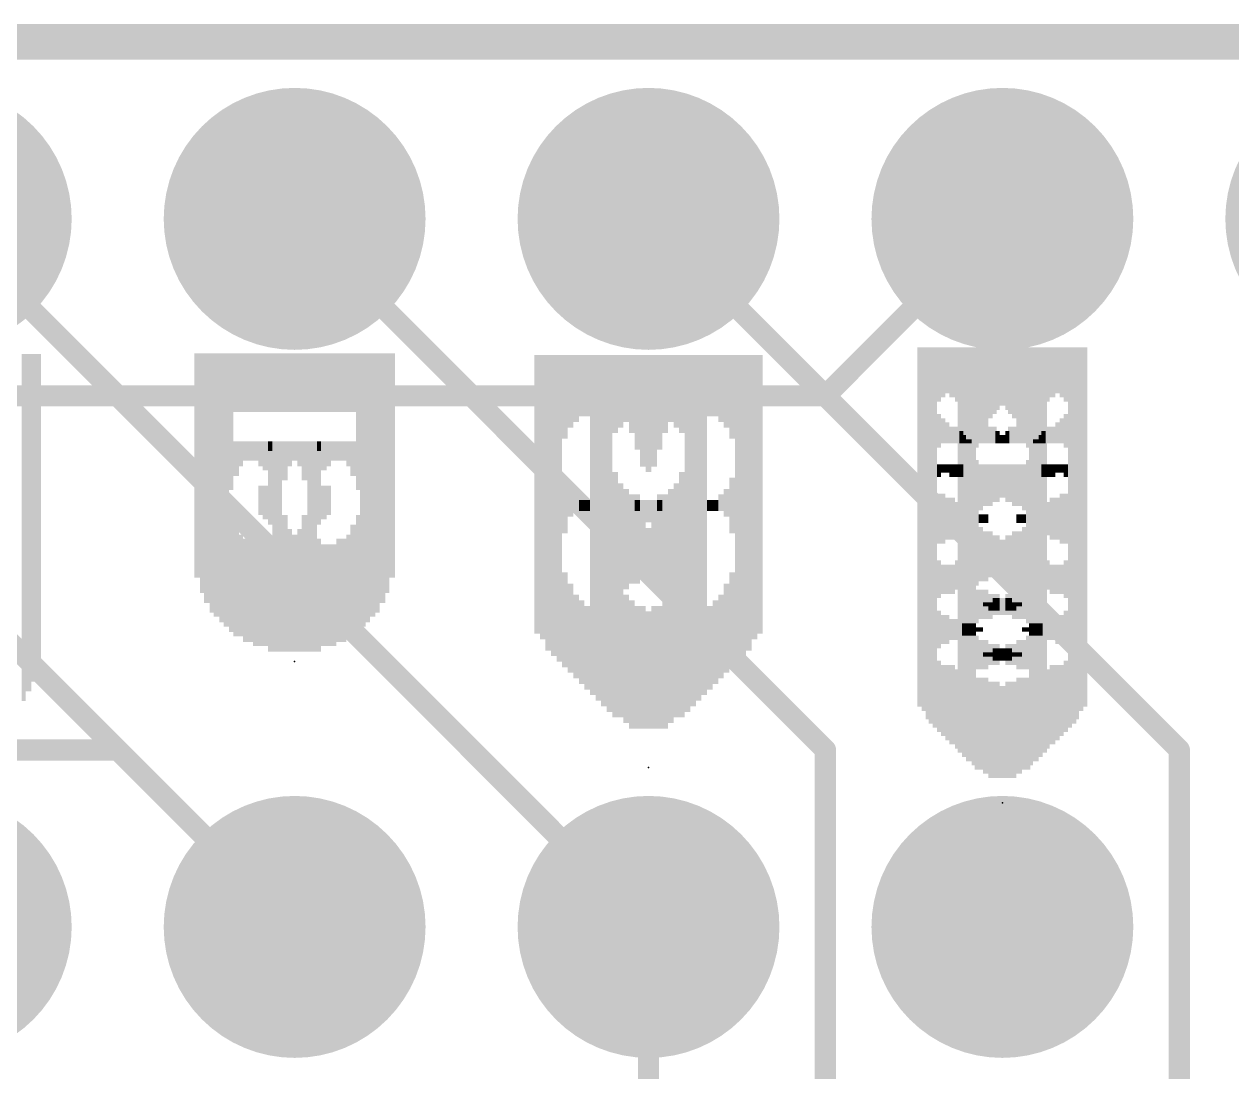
# Model space of a CAD drawing. Extents: x -12.7 to 30.6, y -10.2 to 25.5.
# Drawn here: x 14.57 to 23.24, y 18.01 to 25.53 of the extents above; entities that cross this region are included whole.
import ezdxf

# ---------------------------------------------------------------- set-up
doc = ezdxf.new("R2010")
doc.units = 0
for name, color, linetype in [('1', 12, 'CONTINUOUS'), ('16', 132, 'CONTINUOUS'), ('17', 110, 'CONTINUOUS'), ('20', 53, 'CONTINUOUS'), ('21', 41, 'CONTINUOUS'), ('22', 40, 'CONTINUOUS'), ('23', 53, 'CONTINUOUS'), ('24', 53, 'CONTINUOUS')]:
    doc.layers.add(name, color=color, linetype=linetype)

# ---------------------------------------------------------------- blocks, each defined once
blk = doc.blocks.new('ROUNDP')
at = {"const_width": 0.5}
blk.add_lwpolyline([(0, -0.25, 1), (0, 0.25, 1), (0, -0.25)], format="xyb", dxfattribs=at)
blk = doc.blocks.new('RECT')
blk.add_solid([(-0.5, -0.5), (0.5, -0.5), (-0.5, 0.5), (0.5, 0.5)])

msp = doc.modelspace()

# ---------------------------------------------------------------- linework, layer by layer
at = {"layer": '1'}
for points, const_width in [([(0, 25.4), (30.48, 25.4)], 0.254), ([(11.43, 24.13), (16.51, 19.05)], 0.1524), ([(13.97, 24.13), (19.05, 19.05)], 0.1524), ([(16.51, 24.13), (20.32, 20.32)], 0.1524), ([(19.05, 24.13), (22.86, 20.32)], 0.1524), ([(20.32, 20.32), (20.32, 16.383)], 0.1524), ([(22.86, 20.32), (22.86, 16.51)], 0.1524), ([(19.05, 19.05), (19.05, 16.51)], 0.1524)]:
    msp.add_lwpolyline(points, dxfattribs=dict(at, const_width=const_width))
at = {"layer": '1', "const_width": 0.0762}
for points in [[(16.5369, 24.1569, 1), (16.4831, 24.1031)], [(19.0769, 24.1569, 1), (19.0231, 24.1031)], [(20.3581, 20.32, 1), (20.2819, 20.32)], [(20.2931, 20.2931, 1), (20.3469, 20.3469)], [(22.8981, 20.32, 1), (22.8219, 20.32)], [(22.8331, 20.2931, 1), (22.8869, 20.3469)], [(16.4831, 19.0231, 1), (16.5369, 19.0769)], [(19.0881, 19.05, 1), (19.0119, 19.05)], [(19.0231, 19.0231, 1), (19.0769, 19.0769)]]:
    msp.add_lwpolyline(points, format="xyb", dxfattribs=at)
at = {"layer": '16'}
for points, const_width in [([(0, 25.4), (30.48, 25.4)], 0.254), ([(21.59, 24.13), (20.32, 22.86)], 0.1524), ([(20.32, 22.86), (6.35, 22.86)], 0.1524), ([(15.24, 20.32), (7.62, 20.32)], 0.1524), ([(15.24, 20.32), (16.51, 19.05)], 0.1524)]:
    msp.add_lwpolyline(points, dxfattribs=dict(at, const_width=const_width))
at = {"layer": '16', "const_width": 0.0762}
for points in [[(21.6169, 24.1031, 1), (21.5631, 24.1569)], [(20.2931, 22.8869, 1), (20.3469, 22.8331)], [(20.32, 22.8219, 1), (20.32, 22.8981)], [(15.2669, 20.3469, 1), (15.2131, 20.2931)], [(15.24, 20.2819, 1), (15.24, 20.3581)], [(16.4831, 19.0231, 1), (16.5369, 19.0769)]]:
    msp.add_lwpolyline(points, format="xyb", dxfattribs=at)
at = {"layer": '20', "const_width": 0.2032}
msp.add_lwpolyline([(0, 25.4), (30.48, 25.4)], dxfattribs=at)
at = {"layer": '23'}
for p in [(16.51, 20.955), (19.05, 20.193), (21.59, 19.939)]:
    msp.add_point(p, dxfattribs=at)
at = {"layer": '24'}
for p in [(16.51, 20.955), (19.05, 20.193), (21.59, 19.939)]:
    msp.add_point(p, dxfattribs=at)

# ---------------------------------------------------------------- block references
at = {"layer": '17', "xscale": 1.8796, "yscale": 1.8796, "rotation": 90}
for p in [(13.97, 24.13), (13.97, 24.13), (16.51, 24.13), (16.51, 24.13), (19.05, 24.13), (19.05, 24.13), (21.59, 24.13), (21.59, 24.13), (24.13, 24.13), (24.13, 24.13), (13.97, 19.05), (13.97, 19.05), (16.51, 19.05), (16.51, 19.05), (19.05, 19.05), (19.05, 19.05), (21.59, 19.05), (21.59, 19.05)]:
    msp.add_blockref('ROUNDP', p, dxfattribs=at)
at = {"layer": '21', "rotation": 90}
for p, xscale, yscale in [((14.565, 21.915), 2.49, 0.03), ((14.6, 21.95), 2.42, 0.04), ((14.635, 21.985), 2.35, 0.03), ((14.67, 22.04), 2.24, 0.04), ((15.81, 22.36), 1.61, 0.04), ((15.845, 22.305), 1.72, 0.03), ((15.88, 22.27), 1.79, 0.04), ((15.915, 22.235), 1.86, 0.03), ((15.95, 22.22), 1.89, 0.04), ((15.985, 22.2), 1.93, 0.03), ((16.02, 22.185), 1.96, 0.04), ((16.055, 22.675), 0.98, 0.03), ((16.09, 22.955), 0.42, 0.04), ((16.125, 22.955), 0.42, 0.03), ((16.16, 22.955), 0.42, 0.04), ((16.195, 22.955), 0.42, 0.03), ((16.23, 22.955), 0.42, 0.04), ((16.265, 22.955), 0.42, 0.03), ((16.3, 22.955), 0.42, 0.04), ((16.335, 22.955), 0.42, 0.03), ((16.37, 22.955), 0.42, 0.04), ((16.405, 22.955), 0.42, 0.03), ((16.44, 22.955), 0.42, 0.04), ((16.475, 22.955), 0.42, 0.03), ((16.51, 22.955), 0.42, 0.04), ((16.545, 22.955), 0.42, 0.03), ((16.58, 22.955), 0.42, 0.04), ((16.615, 22.955), 0.42, 0.03), ((16.65, 22.955), 0.42, 0.04), ((16.685, 22.955), 0.42, 0.03), ((16.72, 22.955), 0.42, 0.04), ((16.755, 22.955), 0.42, 0.03), ((16.79, 22.955), 0.42, 0.04), ((16.825, 22.955), 0.42, 0.03), ((16.86, 22.955), 0.42, 0.04), ((16.895, 22.955), 0.42, 0.03), ((16.93, 22.955), 0.42, 0.04), ((16.965, 22.935), 0.46, 0.03), ((17, 22.185), 1.96, 0.04), ((17.035, 22.2), 1.93, 0.03), ((17.07, 22.22), 1.89, 0.04), ((17.105, 22.235), 1.86, 0.03), ((17.14, 22.27), 1.79, 0.04), ((17.175, 22.305), 1.72, 0.03), ((17.21, 22.36), 1.61, 0.04), ((18.25, 22.153), 2, 0.04), ((18.29, 22.133), 2.04, 0.04), ((18.33, 22.093), 2.12, 0.04), ((18.37, 22.073), 2.16, 0.04), ((18.41, 22.933), 0.44, 0.04), ((18.45, 22.953), 0.4, 0.04), ((18.49, 22.953), 0.4, 0.04), ((18.53, 22.953), 0.4, 0.04), ((18.57, 22.953), 0.4, 0.04), ((18.61, 22.933), 0.44, 0.04), ((18.65, 21.933), 2.44, 0.04), ((18.69, 21.913), 2.48, 0.04), ((18.73, 21.893), 2.52, 0.04), ((18.77, 21.873), 2.56, 0.04), ((18.81, 22.873), 0.56, 0.04), ((18.85, 22.893), 0.52, 0.04), ((18.89, 22.913), 0.48, 0.04), ((18.93, 22.913), 0.48, 0.04), ((18.97, 22.913), 0.48, 0.04), ((19.01, 22.893), 0.52, 0.04), ((19.05, 22.733), 0.84, 0.04), ((19.09, 22.753), 0.8, 0.04), ((19.13, 22.813), 0.68, 0.04), ((19.17, 22.873), 0.56, 0.04), ((19.21, 22.913), 0.48, 0.04), ((19.25, 22.933), 0.44, 0.04), ((19.29, 22.933), 0.44, 0.04), ((19.33, 22.953), 0.4, 0.04), ((19.37, 22.953), 0.4, 0.04), ((19.41, 22.953), 0.4, 0.04), ((19.45, 22.953), 0.4, 0.04), ((19.49, 22.933), 0.44, 0.04), ((19.53, 22.933), 0.44, 0.04), ((19.57, 22.913), 0.48, 0.04), ((19.61, 22.893), 0.52, 0.04), ((19.65, 22.853), 0.6, 0.04), ((19.69, 22.053), 2.2, 0.04), ((19.73, 22.073), 2.16, 0.04), ((19.77, 22.093), 2.12, 0.04), ((19.81, 22.133), 2.04, 0.04), ((19.85, 22.153), 2, 0.04), ((20.995, 21.919), 2.58, 0.03), ((21.025, 21.904), 2.61, 0.03), ((21.05, 21.874), 2.67, 0.02), ((21.08, 21.859), 2.7, 0.04), ((21.115, 23.029), 0.36, 0.03), ((21.145, 23.044), 0.33, 0.03), ((21.17, 23.044), 0.33, 0.02), ((21.195, 23.044), 0.33, 0.03), ((21.23, 23.044), 0.33, 0.04), ((21.265, 23.029), 0.36, 0.03), ((21.285, 21.754), 2.91, 0.03), ((21.315, 21.739), 2.94, 0.03), ((21.35, 21.724), 2.97, 0.04), ((21.385, 21.709), 3, 0.03), ((21.405, 23.014), 0.39, 0.03), ((21.435, 23.029), 0.36, 0.03), ((21.47, 23.044), 0.33, 0.04), ((21.505, 23.029), 0.36, 0.03), ((21.535, 23.014), 0.39, 0.03), ((21.555, 23.014), 0.39, 0.03), ((21.59, 22.999), 0.42, 0.04), ((21.625, 22.984), 0.45, 0.03), ((21.645, 22.969), 0.48, 0.03), ((21.675, 22.954), 0.51, 0.03), ((21.71, 22.939), 0.54, 0.04), ((21.745, 22.939), 0.54, 0.03), ((21.775, 22.954), 0.51, 0.03), ((21.795, 22.969), 0.48, 0.03), ((21.83, 22.984), 0.45, 0.04), ((21.865, 22.999), 0.42, 0.03), ((21.885, 23.014), 0.39, 0.03), ((21.915, 23.014), 0.39, 0.03), ((21.95, 23.029), 0.36, 0.04), ((21.985, 23.044), 0.33, 0.03), ((22.015, 23.029), 0.36, 0.03), ((22.045, 23.014), 0.39, 0.03), ((22.075, 21.844), 2.73, 0.03), ((22.095, 21.859), 2.7, 0.03), ((22.125, 21.874), 2.67, 0.03), ((22.155, 21.904), 2.61, 0.03), ((22.185, 21.919), 2.58, 0.03), ((21.405, 22.609), 0.24, 0.03), ((22.045, 22.609), 0.24, 0.03), ((21.435, 22.609), 0.18, 0.03), ((21.47, 22.594), 0.15, 0.04), ((21.505, 22.579), 0.12, 0.03), ((21.535, 22.579), 0.12, 0.03), ((21.915, 22.579), 0.12, 0.03), ((21.95, 22.579), 0.12, 0.04), ((21.985, 22.594), 0.15, 0.03), ((22.015, 22.609), 0.18, 0.03), ((16.965, 22.41), 0.31, 0.03), ((21.555, 22.564), 0.09, 0.03), ((21.59, 22.549), 0.06, 0.04), ((21.625, 22.534), 0.03, 0.03), ((21.83, 22.534), 0.03, 0.04), ((21.865, 22.549), 0.06, 0.03), ((21.885, 22.564), 0.09, 0.03), ((16.09, 22.41), 0.25, 0.04), ((16.125, 22.445), 0.18, 0.03), ((16.16, 22.465), 0.14, 0.04), ((16.195, 22.465), 0.14, 0.03), ((16.23, 22.465), 0.14, 0.04), ((16.265, 22.445), 0.18, 0.03), ((16.3, 22.43), 0.21, 0.04), ((16.335, 22.27), 0.53, 0.03), ((16.37, 22.29), 0.49, 0.04), ((16.405, 22.325), 0.42, 0.03), ((16.44, 22.395), 0.28, 0.04), ((16.475, 22.445), 0.18, 0.03), ((16.51, 22.465), 0.14, 0.04), ((16.545, 22.48), 0.11, 0.03), ((16.58, 22.48), 0.11, 0.04), ((16.615, 22.48), 0.11, 0.03), ((16.65, 22.48), 0.11, 0.04), ((16.685, 22.5), 0.07, 0.03), ((16.72, 22.48), 0.11, 0.04), ((16.755, 22.48), 0.11, 0.03), ((16.79, 22.48), 0.11, 0.04), ((16.825, 22.48), 0.11, 0.03), ((16.86, 22.465), 0.14, 0.04), ((16.895, 22.445), 0.18, 0.03), ((16.93, 22.43), 0.21, 0.04), ((19.01, 22.433), 0.16, 0.04), ((19.33, 21.993), 0.96, 0.04), ((19.37, 22.033), 0.96, 0.04), ((19.41, 22.393), 0.24, 0.04), ((19.45, 22.413), 0.2, 0.04), ((21.405, 22.204), 0.39, 0.03), ((21.435, 22.204), 0.33, 0.03), ((21.47, 22.219), 0.3, 0.04), ((21.505, 22.219), 0.3, 0.03), ((21.535, 22.234), 0.27, 0.03), ((21.555, 22.234), 0.27, 0.03), ((21.59, 22.249), 0.24, 0.04), ((21.625, 22.249), 0.24, 0.03), ((21.645, 22.264), 0.21, 0.03), ((21.675, 22.264), 0.21, 0.03), ((21.71, 22.279), 0.18, 0.04), ((21.745, 22.279), 0.18, 0.03), ((21.775, 22.294), 0.15, 0.03), ((21.795, 22.294), 0.15, 0.03), ((21.83, 22.309), 0.12, 0.04), ((21.865, 22.309), 0.12, 0.03), ((21.885, 22.324), 0.09, 0.03), ((21.915, 22.324), 0.09, 0.03), ((21.95, 22.324), 0.09, 0.04), ((21.985, 22.339), 0.06, 0.03), ((22.015, 22.339), 0.06, 0.03), ((22.045, 22.324), 0.09, 0.03), ((19.29, 21.913), 0.8, 0.04), ((16.3, 22.11), 0.21, 0.04), ((16.65, 21.62), 1.19, 0.04), ((16.685, 22.075), 0.28, 0.03), ((16.72, 22.095), 0.24, 0.04), ((16.755, 22.11), 0.21, 0.03), ((18.81, 22.073), 0.4, 0.04), ((18.85, 22.073), 0.24, 0.04), ((19.21, 21.833), 0.72, 0.04), ((19.25, 21.853), 0.76, 0.04), ((19.61, 22.093), 0.2, 0.04), ((19.65, 22.073), 0.4, 0.04), ((16.265, 22.115), 0.14, 0.03), ((16.615, 21.57), 1.09, 0.03), ((18.89, 22.093), 0.12, 0.04), ((18.93, 22.093), 0.12, 0.04), ((18.97, 22.073), 0.08, 0.04), ((19.01, 22.053), 0.12, 0.04), ((19.05, 22.033), 0.16, 0.04), ((19.09, 21.833), 0.56, 0.04), ((19.13, 21.833), 0.64, 0.04), ((19.17, 21.833), 0.64, 0.04), ((19.41, 22.053), 0.2, 0.04), ((19.45, 22.053), 0.12, 0.04), ((19.49, 22.073), 0.08, 0.04), ((19.53, 22.073), 0.08, 0.04), ((19.57, 22.093), 0.12, 0.04), ((21.95, 21.979), 0.3, 0.04), ((21.985, 21.979), 0.3, 0.03), ((22.015, 21.979), 0.36, 0.03), ((22.045, 21.979), 0.36, 0.03), ((21.775, 21.979), 0.12, 0.03), ((21.915, 21.979), 0.24, 0.03), ((16.055, 21.585), 0.84, 0.03), ((16.09, 21.535), 0.8, 0.04), ((16.58, 21.515), 0.98, 0.04), ((16.965, 21.57), 0.81, 0.03), ((21.405, 21.769), 0.36, 0.03), ((21.71, 21.979), 0.06, 0.04), ((21.745, 21.979), 0.06, 0.03), ((16.125, 21.5), 0.73, 0.03), ((16.51, 21.445), 0.84, 0.04), ((16.545, 21.465), 0.88, 0.03), ((16.93, 21.52), 0.77, 0.04), ((19.05, 21.753), 0.32, 0.04), ((19.41, 21.733), 0.36, 0.04), ((21.435, 21.769), 0.3, 0.03), ((21.47, 21.754), 0.27, 0.04), ((21.505, 21.754), 0.27, 0.03), ((21.535, 21.724), 0.27, 0.03), ((21.555, 21.724), 0.27, 0.03), ((16.16, 21.465), 0.74, 0.04), ((16.195, 21.465), 0.74, 0.03), ((16.23, 21.43), 0.73, 0.04), ((16.265, 21.43), 0.73, 0.03), ((16.3, 21.43), 0.73, 0.04), ((16.335, 21.41), 0.77, 0.03), ((16.37, 21.41), 0.77, 0.04), ((16.405, 21.41), 0.77, 0.03), ((16.44, 21.43), 0.81, 0.04), ((16.475, 21.43), 0.81, 0.03), ((16.685, 21.43), 0.81, 0.03), ((16.72, 21.43), 0.73, 0.04), ((16.755, 21.43), 0.73, 0.03), ((16.79, 21.43), 0.73, 0.04), ((16.825, 21.445), 0.7, 0.03), ((16.86, 21.465), 0.74, 0.04), ((16.895, 21.485), 0.7, 0.03), ((19.01, 21.733), 0.2, 0.04), ((19.45, 21.733), 0.2, 0.04), ((21.59, 21.709), 0.24, 0.04), ((21.625, 21.694), 0.27, 0.03), ((21.645, 21.679), 0.24, 0.03), ((21.675, 21.679), 0.24, 0.03), ((21.71, 21.649), 0.24, 0.04), ((21.745, 21.649), 0.24, 0.03), ((21.775, 21.619), 0.24, 0.03), ((21.795, 21.619), 0.24, 0.03), ((21.83, 21.604), 0.21, 0.04), ((21.865, 21.589), 0.24, 0.03), ((21.885, 21.574), 0.21, 0.03), ((21.915, 21.574), 0.21, 0.03), ((22.045, 21.544), 0.27, 0.03), ((18.81, 21.073), 1.04, 0.04), ((19.65, 21.253), 0.68, 0.04), ((21.95, 21.544), 0.21, 0.04), ((21.985, 21.544), 0.21, 0.03), ((22.015, 21.544), 0.21, 0.03), ((18.85, 21.033), 0.96, 0.04), ((19.61, 21.193), 0.64, 0.04), ((18.89, 20.973), 0.92, 0.04), ((19.57, 21.133), 0.6, 0.04), ((21.405, 21.349), 0.24, 0.03), ((21.435, 21.364), 0.21, 0.03), ((21.47, 21.364), 0.21, 0.04), ((21.505, 21.349), 0.18, 0.03), ((21.535, 21.364), 0.15, 0.03), ((21.555, 21.364), 0.15, 0.03), ((18.93, 20.933), 0.92, 0.04), ((18.97, 20.913), 0.88, 0.04), ((19.01, 20.913), 0.88, 0.04), ((19.45, 21.033), 0.64, 0.04), ((19.49, 21.053), 0.6, 0.04), ((19.53, 21.093), 0.6, 0.04), ((21.59, 21.349), 0.12, 0.04), ((21.625, 21.364), 0.09, 0.03), ((21.645, 21.364), 0.09, 0.03), ((21.675, 21.349), 0.06, 0.03), ((21.71, 21.364), 0.03, 0.04), ((18.41, 21.113), 0.32, 0.04), ((18.45, 21.093), 0.36, 0.04), ((18.49, 21.073), 0.4, 0.04), ((18.53, 21.053), 0.44, 0.04), ((18.57, 21.033), 0.48, 0.04), ((18.61, 21.013), 0.52, 0.04), ((19.05, 20.893), 0.84, 0.04), ((19.09, 20.893), 0.84, 0.04), ((19.13, 20.893), 0.84, 0.04), ((19.17, 20.873), 0.8, 0.04), ((19.21, 20.893), 0.76, 0.04), ((19.25, 20.913), 0.72, 0.04), ((19.29, 20.913), 0.72, 0.04), ((19.33, 20.953), 0.72, 0.04), ((19.37, 20.973), 0.68, 0.04), ((19.41, 20.993), 0.64, 0.04), ((21.885, 21.184), 0.15, 0.03), ((21.915, 21.184), 0.15, 0.03), ((21.95, 21.184), 0.15, 0.04), ((21.985, 21.184), 0.21, 0.03), ((22.015, 21.184), 0.21, 0.03), ((22.045, 21.184), 0.27, 0.03), ((21.745, 21.184), 0.03, 0.03), ((21.775, 21.184), 0.03, 0.03), ((21.795, 21.184), 0.09, 0.03), ((21.83, 21.184), 0.09, 0.04), ((21.865, 21.184), 0.09, 0.03), ((21.405, 21.019), 0.24, 0.03), ((21.435, 21.004), 0.21, 0.03), ((21.47, 21.004), 0.21, 0.04), ((21.505, 21.004), 0.15, 0.03), ((21.535, 21.004), 0.15, 0.03), ((21.555, 21.004), 0.15, 0.03), ((21.59, 21.004), 0.09, 0.04), ((21.625, 21.004), 0.09, 0.03), ((21.645, 21.004), 0.09, 0.03), ((21.675, 21.004), 0.03, 0.03), ((21.71, 21.004), 0.03, 0.04), ((21.865, 20.584), 0.63, 0.03), ((21.885, 20.599), 0.6, 0.03), ((21.915, 20.614), 0.57, 0.03), ((21.95, 20.644), 0.57, 0.04), ((21.985, 20.659), 0.54, 0.03), ((22.015, 20.674), 0.51, 0.03), ((22.045, 20.704), 0.51, 0.03), ((21.625, 20.464), 0.69, 0.03), ((21.645, 20.464), 0.69, 0.03), ((21.675, 20.464), 0.69, 0.03), ((21.71, 20.494), 0.69, 0.04), ((21.745, 20.509), 0.66, 0.03), ((21.775, 20.509), 0.66, 0.03), ((21.795, 20.539), 0.66, 0.03), ((21.83, 20.554), 0.63, 0.04), ((21.115, 20.614), 0.27, 0.03), ((21.145, 20.584), 0.27, 0.03), ((21.17, 20.569), 0.3, 0.02), ((21.195, 20.554), 0.33, 0.03), ((21.23, 20.539), 0.36, 0.04), ((21.265, 20.539), 0.42, 0.03), ((21.405, 20.479), 0.6, 0.03), ((21.435, 20.464), 0.57, 0.03), ((21.47, 20.449), 0.6, 0.04), ((21.505, 20.434), 0.63, 0.03), ((21.535, 20.449), 0.66, 0.03), ((21.555, 20.449), 0.66, 0.03), ((21.59, 20.449), 0.66, 0.04)]:
    msp.add_blockref('RECT', p, dxfattribs=dict(at, xscale=xscale, yscale=yscale))
at = {"layer": '22', "rotation": 90}
for p, xscale, yscale in [((14.565, 21.915), 2.49, 0.03), ((14.6, 21.95), 2.42, 0.04), ((14.635, 21.985), 2.35, 0.03), ((14.67, 22.04), 2.24, 0.04), ((15.81, 22.36), 1.61, 0.04), ((15.845, 22.305), 1.72, 0.03), ((15.88, 22.27), 1.79, 0.04), ((15.915, 22.235), 1.86, 0.03), ((15.95, 22.22), 1.89, 0.04), ((15.985, 22.2), 1.93, 0.03), ((16.02, 22.185), 1.96, 0.04), ((16.055, 22.935), 0.46, 0.03), ((16.09, 22.955), 0.42, 0.04), ((16.125, 22.955), 0.42, 0.03), ((16.16, 22.955), 0.42, 0.04), ((16.195, 22.955), 0.42, 0.03), ((16.23, 22.955), 0.42, 0.04), ((16.265, 22.955), 0.42, 0.03), ((16.3, 22.955), 0.42, 0.04), ((16.335, 22.955), 0.42, 0.03), ((16.37, 22.955), 0.42, 0.04), ((16.405, 22.955), 0.42, 0.03), ((16.44, 22.955), 0.42, 0.04), ((16.475, 22.955), 0.42, 0.03), ((16.51, 22.955), 0.42, 0.04), ((16.545, 22.955), 0.42, 0.03), ((16.58, 22.955), 0.42, 0.04), ((16.615, 22.955), 0.42, 0.03), ((16.65, 22.955), 0.42, 0.04), ((16.685, 22.955), 0.42, 0.03), ((16.72, 22.955), 0.42, 0.04), ((16.755, 22.955), 0.42, 0.03), ((16.79, 22.955), 0.42, 0.04), ((16.825, 22.955), 0.42, 0.03), ((16.86, 22.955), 0.42, 0.04), ((16.895, 22.955), 0.42, 0.03), ((16.93, 22.955), 0.42, 0.04), ((16.965, 22.675), 0.98, 0.03), ((17, 22.185), 1.96, 0.04), ((17.035, 22.2), 1.93, 0.03), ((17.07, 22.22), 1.89, 0.04), ((17.105, 22.235), 1.86, 0.03), ((17.14, 22.27), 1.79, 0.04), ((17.175, 22.305), 1.72, 0.03), ((17.21, 22.36), 1.61, 0.04), ((18.25, 22.153), 2, 0.04), ((18.29, 22.133), 2.04, 0.04), ((18.33, 22.093), 2.12, 0.04), ((18.37, 22.073), 2.16, 0.04), ((18.41, 22.053), 2.2, 0.04), ((18.45, 22.853), 0.6, 0.04), ((18.49, 22.893), 0.52, 0.04), ((18.53, 22.913), 0.48, 0.04), ((18.57, 22.933), 0.44, 0.04), ((18.61, 22.933), 0.44, 0.04), ((18.65, 22.953), 0.4, 0.04), ((18.69, 22.953), 0.4, 0.04), ((18.73, 22.953), 0.4, 0.04), ((18.77, 22.953), 0.4, 0.04), ((18.81, 22.933), 0.44, 0.04), ((18.85, 22.933), 0.44, 0.04), ((18.89, 22.913), 0.48, 0.04), ((18.93, 22.873), 0.56, 0.04), ((18.97, 22.813), 0.68, 0.04), ((19.01, 22.753), 0.8, 0.04), ((19.05, 22.733), 0.84, 0.04), ((19.09, 22.893), 0.52, 0.04), ((19.13, 22.913), 0.48, 0.04), ((19.17, 22.913), 0.48, 0.04), ((19.21, 22.913), 0.48, 0.04), ((19.25, 22.893), 0.52, 0.04), ((19.29, 22.873), 0.56, 0.04), ((19.33, 21.873), 2.56, 0.04), ((19.37, 21.893), 2.52, 0.04), ((19.41, 21.913), 2.48, 0.04), ((19.45, 21.933), 2.44, 0.04), ((19.49, 22.933), 0.44, 0.04), ((19.53, 22.953), 0.4, 0.04), ((19.57, 22.953), 0.4, 0.04), ((19.61, 22.953), 0.4, 0.04), ((19.65, 22.953), 0.4, 0.04), ((19.69, 22.933), 0.44, 0.04), ((19.73, 22.073), 2.16, 0.04), ((19.77, 22.093), 2.12, 0.04), ((19.81, 22.133), 2.04, 0.04), ((19.85, 22.153), 2, 0.04), ((20.995, 21.919), 2.58, 0.03), ((21.025, 21.904), 2.61, 0.03), ((21.055, 21.874), 2.67, 0.03), ((21.085, 21.859), 2.7, 0.03), ((21.105, 21.844), 2.73, 0.03), ((21.135, 23.014), 0.39, 0.03), ((21.165, 23.029), 0.36, 0.03), ((21.195, 23.044), 0.33, 0.03), ((21.23, 23.029), 0.36, 0.04), ((21.265, 23.014), 0.39, 0.03), ((21.295, 23.014), 0.39, 0.03), ((21.315, 22.999), 0.42, 0.03), ((21.35, 22.984), 0.45, 0.04), ((21.385, 22.969), 0.48, 0.03), ((21.405, 22.954), 0.51, 0.03), ((21.435, 22.939), 0.54, 0.03), ((21.47, 22.939), 0.54, 0.04), ((21.505, 22.954), 0.51, 0.03), ((21.535, 22.969), 0.48, 0.03), ((21.555, 22.984), 0.45, 0.03), ((21.59, 22.999), 0.42, 0.04), ((21.625, 23.014), 0.39, 0.03), ((21.645, 23.014), 0.39, 0.03), ((21.675, 23.029), 0.36, 0.03), ((21.71, 23.044), 0.33, 0.04), ((21.745, 23.029), 0.36, 0.03), ((21.775, 23.014), 0.39, 0.03), ((21.795, 21.709), 3, 0.03), ((21.83, 21.724), 2.97, 0.04), ((21.865, 21.739), 2.94, 0.03), ((21.895, 21.754), 2.91, 0.03), ((21.915, 23.029), 0.36, 0.03), ((21.95, 23.044), 0.33, 0.04), ((21.985, 23.044), 0.33, 0.03), ((22.01, 23.044), 0.33, 0.02), ((22.035, 23.044), 0.33, 0.03), ((22.065, 23.029), 0.36, 0.03), ((22.1, 21.859), 2.7, 0.04), ((22.13, 21.874), 2.67, 0.02), ((22.155, 21.904), 2.61, 0.03), ((22.185, 21.919), 2.58, 0.03), ((21.135, 22.609), 0.24, 0.03), ((21.775, 22.609), 0.24, 0.03), ((21.165, 22.609), 0.18, 0.03), ((21.195, 22.594), 0.15, 0.03), ((21.23, 22.579), 0.12, 0.04), ((21.265, 22.579), 0.12, 0.03), ((21.645, 22.579), 0.12, 0.03), ((21.675, 22.579), 0.12, 0.03), ((21.71, 22.594), 0.15, 0.04), ((21.745, 22.609), 0.18, 0.03), ((16.055, 22.41), 0.31, 0.03), ((21.295, 22.564), 0.09, 0.03), ((21.315, 22.549), 0.06, 0.03), ((21.35, 22.534), 0.03, 0.04), ((21.555, 22.534), 0.03, 0.03), ((21.59, 22.549), 0.06, 0.04), ((21.625, 22.564), 0.09, 0.03), ((16.09, 22.43), 0.21, 0.04), ((16.125, 22.445), 0.18, 0.03), ((16.16, 22.465), 0.14, 0.04), ((16.195, 22.48), 0.11, 0.03), ((16.23, 22.48), 0.11, 0.04), ((16.265, 22.48), 0.11, 0.03), ((16.3, 22.48), 0.11, 0.04), ((16.335, 22.5), 0.07, 0.03), ((16.37, 22.48), 0.11, 0.04), ((16.405, 22.48), 0.11, 0.03), ((16.44, 22.48), 0.11, 0.04), ((16.475, 22.48), 0.11, 0.03), ((16.51, 22.465), 0.14, 0.04), ((16.545, 22.445), 0.18, 0.03), ((16.58, 22.395), 0.28, 0.04), ((16.615, 22.325), 0.42, 0.03), ((16.65, 22.29), 0.49, 0.04), ((16.685, 22.27), 0.53, 0.03), ((16.72, 22.43), 0.21, 0.04), ((16.755, 22.445), 0.18, 0.03), ((16.79, 22.465), 0.14, 0.04), ((16.825, 22.465), 0.14, 0.03), ((16.86, 22.465), 0.14, 0.04), ((16.895, 22.445), 0.18, 0.03), ((16.93, 22.41), 0.25, 0.04), ((18.65, 22.413), 0.2, 0.04), ((18.69, 22.393), 0.24, 0.04), ((18.73, 22.033), 0.96, 0.04), ((18.77, 21.993), 0.96, 0.04), ((19.09, 22.433), 0.16, 0.04), ((21.135, 22.324), 0.09, 0.03), ((21.165, 22.339), 0.06, 0.03), ((21.195, 22.339), 0.06, 0.03), ((21.23, 22.324), 0.09, 0.04), ((21.265, 22.324), 0.09, 0.03), ((21.295, 22.324), 0.09, 0.03), ((21.315, 22.309), 0.12, 0.03), ((21.35, 22.309), 0.12, 0.04), ((21.385, 22.294), 0.15, 0.03), ((21.405, 22.294), 0.15, 0.03), ((21.435, 22.279), 0.18, 0.03), ((21.47, 22.279), 0.18, 0.04), ((21.505, 22.264), 0.21, 0.03), ((21.535, 22.264), 0.21, 0.03), ((21.555, 22.249), 0.24, 0.03), ((21.59, 22.249), 0.24, 0.04), ((21.625, 22.234), 0.27, 0.03), ((21.645, 22.234), 0.27, 0.03), ((21.675, 22.219), 0.3, 0.03), ((21.71, 22.219), 0.3, 0.04), ((21.745, 22.204), 0.33, 0.03), ((21.775, 22.204), 0.39, 0.03), ((18.81, 21.913), 0.8, 0.04), ((16.265, 22.11), 0.21, 0.03), ((16.3, 22.095), 0.24, 0.04), ((16.335, 22.075), 0.28, 0.03), ((16.37, 21.62), 1.19, 0.04), ((16.72, 22.11), 0.21, 0.04), ((18.45, 22.073), 0.4, 0.04), ((18.49, 22.093), 0.2, 0.04), ((18.85, 21.853), 0.76, 0.04), ((18.89, 21.833), 0.72, 0.04), ((19.25, 22.073), 0.24, 0.04), ((19.29, 22.073), 0.4, 0.04), ((16.405, 21.57), 1.09, 0.03), ((16.755, 22.115), 0.14, 0.03), ((18.53, 22.093), 0.12, 0.04), ((18.57, 22.073), 0.08, 0.04), ((18.61, 22.073), 0.08, 0.04), ((18.65, 22.053), 0.12, 0.04), ((18.69, 22.053), 0.2, 0.04), ((18.93, 21.833), 0.64, 0.04), ((18.97, 21.833), 0.64, 0.04), ((19.01, 21.833), 0.56, 0.04), ((19.05, 22.033), 0.16, 0.04), ((19.09, 22.053), 0.12, 0.04), ((19.13, 22.073), 0.08, 0.04), ((19.17, 22.093), 0.12, 0.04), ((19.21, 22.093), 0.12, 0.04), ((21.135, 21.979), 0.36, 0.03), ((21.165, 21.979), 0.36, 0.03), ((21.195, 21.979), 0.3, 0.03), ((21.23, 21.979), 0.3, 0.04), ((21.265, 21.979), 0.24, 0.03), ((21.405, 21.979), 0.12, 0.03), ((16.055, 21.57), 0.81, 0.03), ((16.44, 21.515), 0.98, 0.04), ((16.93, 21.535), 0.8, 0.04), ((16.965, 21.585), 0.84, 0.03), ((21.435, 21.979), 0.06, 0.03), ((21.47, 21.979), 0.06, 0.04), ((21.775, 21.769), 0.36, 0.03), ((16.09, 21.52), 0.77, 0.04), ((16.475, 21.465), 0.88, 0.03), ((16.51, 21.445), 0.84, 0.04), ((16.895, 21.5), 0.73, 0.03), ((18.69, 21.733), 0.36, 0.04), ((19.05, 21.753), 0.32, 0.04), ((21.625, 21.724), 0.27, 0.03), ((21.645, 21.724), 0.27, 0.03), ((21.675, 21.754), 0.27, 0.03), ((21.71, 21.754), 0.27, 0.04), ((21.745, 21.769), 0.3, 0.03), ((16.125, 21.485), 0.7, 0.03), ((16.16, 21.465), 0.74, 0.04), ((16.195, 21.445), 0.7, 0.03), ((16.23, 21.43), 0.73, 0.04), ((16.265, 21.43), 0.73, 0.03), ((16.3, 21.43), 0.73, 0.04), ((16.335, 21.43), 0.81, 0.03), ((16.545, 21.43), 0.81, 0.03), ((16.58, 21.43), 0.81, 0.04), ((16.615, 21.41), 0.77, 0.03), ((16.65, 21.41), 0.77, 0.04), ((16.685, 21.41), 0.77, 0.03), ((16.72, 21.43), 0.73, 0.04), ((16.755, 21.43), 0.73, 0.03), ((16.79, 21.43), 0.73, 0.04), ((16.825, 21.465), 0.74, 0.03), ((16.86, 21.465), 0.74, 0.04), ((18.65, 21.733), 0.2, 0.04), ((19.09, 21.733), 0.2, 0.04), ((21.435, 21.649), 0.24, 0.03), ((21.47, 21.649), 0.24, 0.04), ((21.505, 21.679), 0.24, 0.03), ((21.535, 21.679), 0.24, 0.03), ((21.555, 21.694), 0.27, 0.03), ((21.59, 21.709), 0.24, 0.04), ((21.135, 21.544), 0.27, 0.03), ((21.265, 21.574), 0.21, 0.03), ((21.295, 21.574), 0.21, 0.03), ((21.315, 21.589), 0.24, 0.03), ((21.35, 21.604), 0.21, 0.04), ((21.385, 21.619), 0.24, 0.03), ((21.405, 21.619), 0.24, 0.03), ((18.45, 21.253), 0.68, 0.04), ((19.29, 21.073), 1.04, 0.04), ((21.165, 21.544), 0.21, 0.03), ((21.195, 21.544), 0.21, 0.03), ((21.23, 21.544), 0.21, 0.04), ((18.49, 21.193), 0.64, 0.04), ((19.25, 21.033), 0.96, 0.04), ((18.53, 21.133), 0.6, 0.04), ((19.21, 20.973), 0.92, 0.04), ((21.625, 21.364), 0.15, 0.03), ((21.645, 21.364), 0.15, 0.03), ((21.675, 21.349), 0.18, 0.03), ((21.71, 21.364), 0.21, 0.04), ((21.745, 21.364), 0.21, 0.03), ((21.775, 21.349), 0.24, 0.03), ((18.57, 21.093), 0.6, 0.04), ((18.61, 21.053), 0.6, 0.04), ((18.65, 21.033), 0.64, 0.04), ((19.09, 20.913), 0.88, 0.04), ((19.13, 20.913), 0.88, 0.04), ((19.17, 20.933), 0.92, 0.04), ((21.47, 21.364), 0.03, 0.04), ((21.505, 21.349), 0.06, 0.03), ((21.535, 21.364), 0.09, 0.03), ((21.555, 21.364), 0.09, 0.03), ((21.59, 21.349), 0.12, 0.04), ((18.69, 20.993), 0.64, 0.04), ((18.73, 20.973), 0.68, 0.04), ((18.77, 20.953), 0.72, 0.04), ((18.81, 20.913), 0.72, 0.04), ((18.85, 20.913), 0.72, 0.04), ((18.89, 20.893), 0.76, 0.04), ((18.93, 20.873), 0.8, 0.04), ((18.97, 20.893), 0.84, 0.04), ((19.01, 20.893), 0.84, 0.04), ((19.05, 20.893), 0.84, 0.04), ((19.49, 21.013), 0.52, 0.04), ((19.53, 21.033), 0.48, 0.04), ((19.57, 21.053), 0.44, 0.04), ((19.61, 21.073), 0.4, 0.04), ((19.65, 21.093), 0.36, 0.04), ((19.69, 21.113), 0.32, 0.04), ((21.135, 21.184), 0.27, 0.03), ((21.165, 21.184), 0.21, 0.03), ((21.195, 21.184), 0.21, 0.03), ((21.23, 21.184), 0.15, 0.04), ((21.265, 21.184), 0.15, 0.03), ((21.295, 21.184), 0.15, 0.03), ((21.315, 21.184), 0.09, 0.03), ((21.35, 21.184), 0.09, 0.04), ((21.385, 21.184), 0.09, 0.03), ((21.405, 21.184), 0.03, 0.03), ((21.435, 21.184), 0.03, 0.03), ((21.625, 21.004), 0.15, 0.03), ((21.645, 21.004), 0.15, 0.03), ((21.675, 21.004), 0.15, 0.03), ((21.71, 21.004), 0.21, 0.04), ((21.745, 21.004), 0.21, 0.03), ((21.775, 21.019), 0.24, 0.03), ((21.47, 21.004), 0.03, 0.04), ((21.505, 21.004), 0.03, 0.03), ((21.535, 21.004), 0.09, 0.03), ((21.555, 21.004), 0.09, 0.03), ((21.59, 21.004), 0.09, 0.04), ((21.135, 20.704), 0.51, 0.03), ((21.165, 20.674), 0.51, 0.03), ((21.195, 20.659), 0.54, 0.03), ((21.23, 20.644), 0.57, 0.04), ((21.265, 20.614), 0.57, 0.03), ((21.295, 20.599), 0.6, 0.03), ((21.315, 20.584), 0.63, 0.03), ((21.35, 20.554), 0.63, 0.04), ((21.385, 20.539), 0.66, 0.03), ((21.405, 20.509), 0.66, 0.03), ((21.435, 20.509), 0.66, 0.03), ((21.47, 20.494), 0.69, 0.04), ((21.505, 20.464), 0.69, 0.03), ((21.535, 20.464), 0.69, 0.03), ((21.555, 20.464), 0.69, 0.03), ((21.59, 20.449), 0.66, 0.04), ((21.625, 20.449), 0.66, 0.03), ((21.645, 20.449), 0.66, 0.03), ((21.675, 20.434), 0.63, 0.03), ((21.71, 20.449), 0.6, 0.04), ((21.745, 20.464), 0.57, 0.03), ((21.775, 20.479), 0.6, 0.03), ((21.915, 20.539), 0.42, 0.03), ((21.95, 20.539), 0.36, 0.04), ((21.985, 20.554), 0.33, 0.03), ((22.01, 20.569), 0.3, 0.02), ((22.035, 20.584), 0.27, 0.03), ((22.065, 20.614), 0.27, 0.03)]:
    msp.add_blockref('RECT', p, dxfattribs=dict(at, xscale=xscale, yscale=yscale))

doc.saveas('drawing.dxf')
